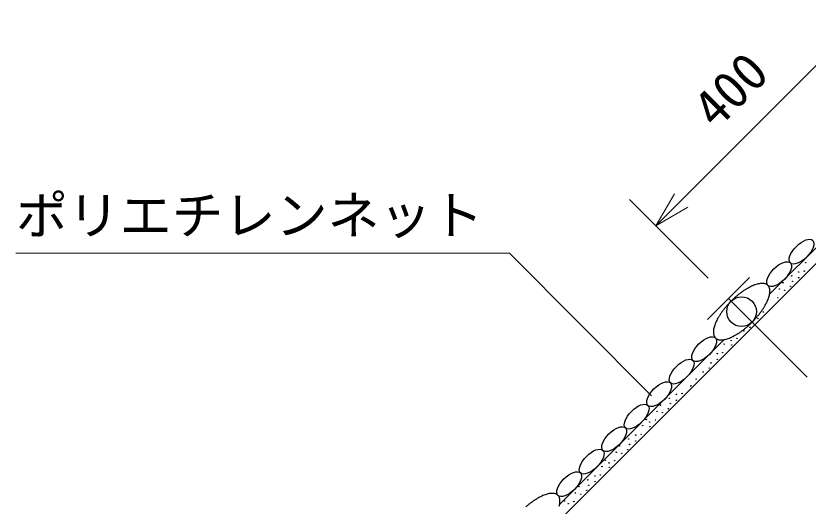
# Model space of a CAD drawing. Units: millimetres, scale not verified. Extents: x 200 to 8200, y 200 to 5838.
# Drawn here: x 1421 to 2488, y 3071 to 3731 of the extents above; entities that cross this region are included whole.
import ezdxf
from ezdxf.enums import TextEntityAlignment as Align

# ---------------------------------------------------------------- set-up
doc = ezdxf.new("R2010")
doc.units = ezdxf.units.MM
doc.header["$LTSCALE"] = 20
for name, color, linetype, lineweight in [('C-STR', 7, 'Continuous', 25), ('C-STR-DIM', 1, 'Continuous', 13), ('C-STR-HTXT', 1, 'Continuous', 13)]:
    doc.layers.add(name, color=color, linetype=linetype, lineweight=lineweight)
doc.styles.add('ＭＳ ゴシック', font='')
doc.styles.get('ＭＳ ゴシック').set_extended_font_data('MS Gothic')

msp = doc.modelspace()

# ---------------------------------------------------------------- linework, layer by layer
at = {"layer": 'C-STR'}
for p, q in [((2436.31, 3356.14), (2646.71, 3566.55)), ((2098.1, 2996.72), (2657.32, 3555.94)), ((2409.23, 3378.56), (2352.66, 3321.99)), ((2487.01, 3244.21), (2380.94, 3350.27)), ((2153.47, 3073.3), (2375.07, 3294.91))]:
    msp.add_line(p, q, dxfattribs=at)
for centre in [(2485.12, 3398.71), (2475.67, 3386.08), (2483.04, 3387.18), (2466.1, 3380.8), (2467.41, 3373.5), (2475.68, 3378.2), (2449.49, 3363.09), (2454.21, 3371.49), (2464.78, 3366.59), (2456.7, 3361.4), (2447.42, 3351.55), (2428.09, 3332.23), (2420.73, 3323.25), (2409.83, 3311.65), (2401.75, 3306.46), (2375.22, 3288.81), (2384.76, 3293.75), (2392.47, 3296.61), (2385.1, 3287.63), (2365.77, 3276.18), (2365.78, 3268.3), (2373.14, 3277.28), (2354.88, 3256.7), (2357.51, 3263.6), (2346.81, 3251.51), (2337.52, 3241.66), (2330.15, 3232.68), (2301.25, 3215.95), (2310.82, 3221.23), (2310.83, 3213.35), (2318.2, 3222.33), (2289.37, 3206.64), (2302.56, 3208.65), (2284.64, 3198.24), (2291.86, 3196.56), (2299.93, 3201.75), (2270.04, 3187.31), (2274.86, 3183.85), (2282.57, 3186.71), (2265.32, 3178.91), (2275.2, 3177.73), (2246.3, 3161), (2255.87, 3166.29), (2263.25, 3167.38), (2234.42, 3151.69), (2247.61, 3153.7), (2255.88, 3158.4), (2229.69, 3143.29), (2236.91, 3141.61), (2244.98, 3146.8), (2215.09, 3132.37), (2219.91, 3128.9), (2227.62, 3131.76), (2210.37, 3123.97), (2220.25, 3122.78), (2200.92, 3111.34), (2208.3, 3112.43), (2179.47, 3096.74), (2191.35, 3106.05), (2192.66, 3098.75), (2200.93, 3103.45), (2174.74, 3088.34), (2181.96, 3086.66), (2190.03, 3091.85), (2160.14, 3077.42), (2172.67, 3076.81), (2164.97, 3073.95)]:
    msp.add_circle(centre, 0.3, dxfattribs=at)
at = {"layer": 'C-STR', "color": 3}
msp.add_circle((2398.62, 3332.6), 20, dxfattribs=at)
at = {"layer": 'C-STR'}
for centre, radius, start, end in [((2447.28, 3293.45), 81.48, 119.36878, 122.03862), ((2441.94, 3303.04), 70.5, 116.46608, 119.4082), ((2437.13, 3312.82), 59.61, 113.22417, 116.51678), ((2433.08, 3322.39), 49.22, 109.54574, 113.28947), ((2429.95, 3331.4), 39.68, 105.3049, 109.62992), ((2427.78, 3339.53), 31.26, 100.33954, 105.41315), ((2426.56, 3346.55), 24.14, 94.44603, 100.47713), ((2426.17, 3352.28), 18.4, 87.38455, 94.61565), ((2426.42, 3356.65), 14.02, 78.91358, 87.5801), ((2427.05, 3359.68), 10.93, 68.88374, 79.10992), ((2427.77, 3361.47), 8.99, 57.40605, 69.02993), ((2428.25, 3362.22), 8.1, 45.01549, 57.44312), ((2428.19, 3362.18), 8.18, 32.61788, 44.9235), ((2427.28, 3361.63), 9.24, 21.12586, 32.43816), ((2425.29, 3360.9), 11.36, 11.08473, 20.92162), ((2422.04, 3360.32), 14.66, 2.60859, 10.89773), ((2470.81, 3260.56), 121.98, 130.96843, 133.00263), ((2467.67, 3264.2), 117.17, 128.88707, 130.9777), ((2463.41, 3269.52), 110.36, 126.7233, 128.90037), ((2458.36, 3276.35), 101.86, 124.44349, 126.74129), ((2452.86, 3284.43), 92.09, 122.008, 124.46712), ((2395.97, 3364.38), 41.2, 340.4498, 344.61538), ((2404.27, 3362.05), 32.58, 344.68939, 349.55791), ((2411.49, 3360.68), 25.23, 349.65344, 355.42339), ((2417.44, 3360.16), 19.26, 355.54611, 2.45369), ((2471.1, 3260.01), 122.57, 137.00225, 139.02669), ((2472.69, 3258.53), 124.75, 134.9996, 137.00147), ((2472.55, 3258.67), 124.55, 132.99693, 135.002), ((2367.45, 3376.77), 72.34, 330.62913, 333.49659), ((2377.22, 3371.86), 61.4, 333.53125, 336.7278), ((2386.85, 3367.67), 50.9, 336.77238, 340.39241), ((2456.1, 3271.98), 103.38, 143.27556, 145.53966), ((2462.69, 3267.03), 111.62, 141.11195, 143.26438), ((2467.75, 3262.94), 118.12, 139.03069, 141.10453), ((2334.55, 3398.16), 111.62, 321.11195, 323.26438), ((2341.14, 3393.22), 103.38, 323.27556, 325.53966), ((2349.04, 3387.77), 93.79, 325.55516, 327.96972), ((2357.92, 3382.17), 83.28, 327.99034, 330.60227), ((2420.03, 3293.34), 61.4, 153.53125, 156.7278), ((2429.8, 3288.42), 72.34, 150.62913, 153.49659), ((2439.32, 3283.02), 83.28, 147.99034, 150.60227), ((2448.21, 3277.43), 93.79, 145.55516, 147.96972), ((2324.55, 3406.67), 124.75, 314.9996, 317.00147), ((2326.15, 3405.18), 122.57, 317.00225, 319.02669), ((2329.5, 3402.26), 118.12, 319.03069, 321.10453), ((2392.97, 3303.15), 32.58, 164.68939, 169.55791), ((2401.27, 3300.82), 41.2, 160.4498, 164.61538), ((2410.4, 3297.52), 50.9, 156.77238, 160.39241), ((2333.83, 3395.67), 110.36, 306.7233, 308.90037), ((2329.57, 3400.99), 117.17, 308.88707, 310.9777), ((2326.43, 3404.64), 121.98, 310.96843, 313.00263), ((2324.69, 3406.52), 124.55, 312.99693, 315.002), ((2379.8, 3305.04), 19.26, 175.54611, 182.45369), ((2375.21, 3304.88), 14.66, 182.60859, 190.89773), ((2385.76, 3304.52), 25.23, 169.65344, 175.42339), ((2371.96, 3304.29), 11.36, 191.08473, 200.92162), ((2369.97, 3303.56), 9.24, 201.12586, 221.69994), ((2360.12, 3352.38), 59.61, 293.22417, 296.51678), ((2355.31, 3362.15), 70.5, 296.46608, 299.4082), ((2349.97, 3371.74), 81.48, 299.36878, 302.03862), ((2344.38, 3380.76), 92.09, 302.008, 304.46712), ((2338.88, 3388.84), 101.86, 304.44349, 306.74129), ((2368.99, 3302.97), 8.1, 225.01549, 237.44312), ((2369.48, 3303.72), 8.99, 237.40605, 249.02993), ((2370.2, 3305.52), 10.93, 248.88374, 259.10992), ((2370.83, 3308.55), 14.02, 258.91358, 267.5801), ((2371.08, 3312.92), 18.4, 267.38455, 274.61565), ((2370.68, 3318.65), 24.14, 274.44603, 280.47713), ((2369.46, 3325.66), 31.26, 280.33954, 285.41315), ((2367.3, 3333.8), 39.68, 285.3049, 289.62992), ((2364.16, 3342.81), 49.22, 289.54574, 293.28947), ((2150.24, 3039.55), 49.22, 109.54574, 113.28947), ((2147.1, 3048.56), 39.68, 105.3049, 109.62992), ((2144.94, 3056.69), 31.26, 100.33954, 105.41315), ((2143.72, 3063.7), 24.14, 94.44603, 100.47713), ((2143.33, 3069.43), 18.4, 87.38455, 94.61565), ((2143.57, 3073.81), 14.02, 78.91358, 87.5801), ((2144.21, 3076.84), 10.93, 68.88374, 79.10992), ((2144.92, 3078.63), 8.99, 57.40605, 69.02993), ((2145.41, 3079.38), 8.1, 45.01549, 57.44312), ((2180.57, 2986.68), 110.36, 126.7233, 128.90037), ((2175.52, 2993.51), 101.86, 124.44349, 126.74129), ((2170.02, 3001.59), 92.09, 122.008, 124.46712), ((2164.43, 3010.61), 81.48, 119.36878, 122.03862), ((2159.09, 3020.2), 70.5, 116.46608, 119.4082), ((2154.29, 3029.97), 59.61, 113.22417, 116.51678), ((2145.34, 3079.33), 8.18, 32.61788, 44.9235), ((2144.44, 3078.79), 9.24, 21.12586, 32.43816), ((2142.44, 3078.06), 11.36, 11.08473, 20.92162), ((2128.65, 3077.83), 25.23, 349.65344, 355.42339), ((2139.2, 3077.47), 14.66, 2.60859, 10.89773), ((2134.6, 3077.32), 19.26, 355.54611, 2.45369), ((2184.83, 2981.36), 117.17, 128.88707, 130.9777), ((2121.43, 3079.21), 32.58, 344.68939, 349.55791)]:
    msp.add_arc(centre, radius, start, end, dxfattribs=at)
for centre in [(2479.43, 3413.41), (2449.13, 3383.1), (2348.11, 3282.09), (2317.81, 3251.79), (2287.5, 3221.48), (2257.2, 3191.18), (2226.9, 3160.87), (2196.59, 3130.57), (2166.29, 3100.26)]:
    msp.add_ellipse(centre, major_axis=(15.15, 15.15), ratio=0.466665, dxfattribs=at)
at = {"layer": 'C-STR-DIM'}
for p, q in [((2283, 3448.22), (2565.84, 3731.06)), ((2283, 3448.22), (2308, 3491.52)), ((2353.71, 3377.51), (2247.64, 3483.58)), ((2283, 3448.22), (2326.3, 3473.22))]:
    msp.add_line(p, q, dxfattribs=at)
at = {"layer": 'C-STR-HTXT'}
for p, q in [((1420.65, 3411.42), (2085.65, 3411.42)), ((2085.65, 3411.42), (2277.3, 3219.16))]:
    msp.add_line(p, q, dxfattribs=at)

# ---------------------------------------------------------------- texts
at = {"layer": 'C-STR-DIM', "color": 7, "style": 'ＭＳ ゴシック'}
msp.add_text('400', height=51.32, rotation=45, dxfattribs=at).set_placement((2375.41, 3565.43), align=Align.BOTTOM_LEFT)
at = {"layer": 'C-STR-HTXT', "color": 7, "style": 'ＭＳ ゴシック'}
msp.add_text('ポリエチレンネット', height=51.32, dxfattribs=at).set_placement((1420.65, 3421.42), align=Align.BOTTOM_LEFT)

doc.saveas('drawing.dxf')
